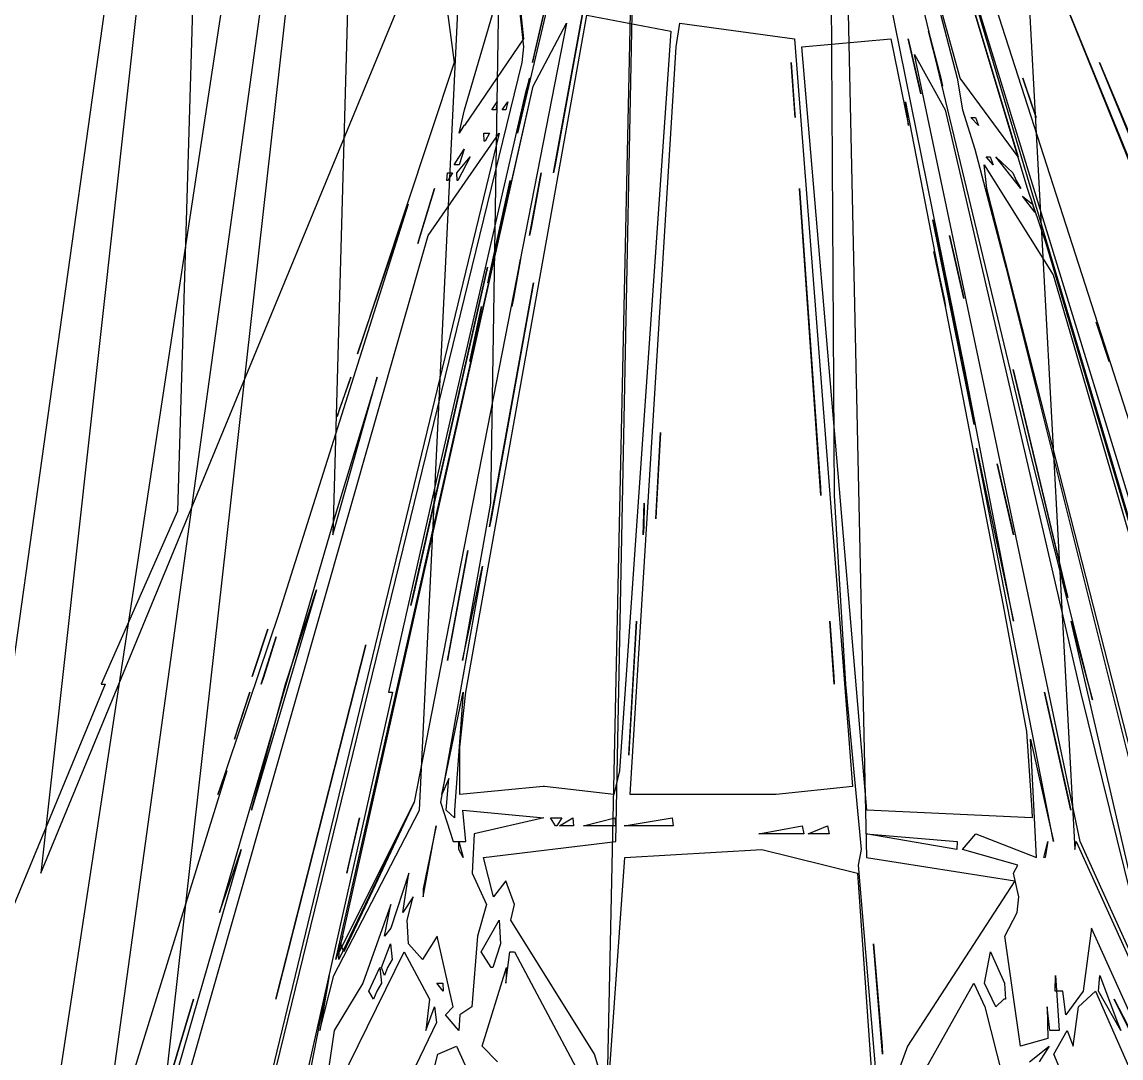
# Model space of a CAD drawing. Extents: x -7423 to 7380, y 2036 to 20000.
# Drawn here: x -3246 to 1788, y 11537 to 16284 of the extents above; entities that cross this region are included whole.
import ezdxf

# ---------------------------------------------------------------- set-up
doc = ezdxf.new("R2010")
doc.units = 0

msp = doc.modelspace()

# ---------------------------------------------------------------- linework, layer by layer
for p, q in [((-3532.8025, 11591.3462), (-2353.125, 20000, 2473.2143)), ((-3406.7946, 9247.5962), (-1776.5625, 20000, 2196.4286)), ((-2315.625, 20000, 2500), (-3159.8558, 12384.6154)), ((-3086.7263, 9572.1154), (-1650, 20000, 2303.5714)), ((-1626.5625, 20000, 2151.7857), (-2639.1414, 10978.3654)), ((-2357.8125, 20000, 2491.0714), (-2533.6789, 14043.2692)), ((-1654.6875, 20000, 2205.3571), (-1821.577, 13935.0962)), ((-1781.25, 20000, 2187.5), (-1266.6141, 16098.5577)), ((-1424.6795, 12673.0769), (-1073.4375, 20000, 1812.5)), ((-1364.0625, 20000, 1910.7143), (-948.3173, 16206.7308)), ((-947.3595, 16170.6731), (-1354.6875, 20000, 1723.2143)), ((-1007.8125, 20000, 1866.0714), (-1099.8473, 14079.3269)), ((-379.6875, 20000, 1857.1429), (-566.6316, 11411.0577)), ((-525.3155, 12528.8462), (-379.6875, 20000, 1857.1429)), ((475.0601, 14115.3846), (440.625, 20000, 1794.6429)), ((459.375, 20000, 1857.1429), (622.0578, 12456.7308)), ((1171.875, 20000, 1839.2857), (1577.0358, 12492.7885)), ((68.9603, 19740.3846), (1038.2299, 16026.4423)), ((1367.8636, 14331.7308), (162.3535, 19343.75)), ((1360.6145, 15521.6346), (328.1125, 18947.1154)), ((1073.5176, 14692.3077), (502.504, 17504.8077)), ((-1218.894, 15882.2115), (-794.2834, 17324.5192)), ((839.5433, 17252.4038), (1305.8393, 15701.9231)), ((3570.5566, 9031.25), (937.5501, 17216.3462)), ((1985.652, 13574.5192), (934.8958, 17000)), ((934.8958, 17000), (3151.8993, 9536.0577)), ((-3159.8558, 12384.6154), (-1330.6415, 16819.7115)), ((-907.6272, 16098.5577), (-731.4704, 16855.7692)), ((-731.4704, 16855.7692), (-899.2388, 16134.6154)), ((5047.2882, 7733.1731), (1337.3898, 16855.7692)), ((-810.8724, 15593.75), (-614.6898, 16675.4808)), ((-614.6898, 16675.4808), (-804.2368, 15629.8077)), ((-773.0494, 16639.4231), (-975.7863, 15774.0385)), ((1438.8522, 16603.3654), (5446.0261, 6651.4423)), ((1052.027, 16026.4423), (931.3214, 16459.1346)), ((-1213.4791, 13213.9423), (-658.9668, 16314.9038)), ((-658.9668, 16314.9038), (-273.9633, 16242.7885)), ((-752.6292, 16278.8462), (-1449.3127, 12709.1346)), ((-752.6292, 16278.8462), (-1449.3127, 12709.1346)), ((-752.6292, 16278.8462), (-1449.3127, 12709.1346)), ((-904.9479, 15990.3846), (-752.6292, 16278.8462)), ((-904.9479, 15990.3846), (-752.6292, 16278.8462)), ((-904.9479, 15990.3846), (-752.6292, 16278.8462)), ((-249.3051, 16170.6731), (-232.5721, 16278.8462)), ((-232.5721, 16278.8462), (293.0564, 16206.7308)), ((-273.9633, 16242.7885), (-508.7014, 12853.3654)), ((971.0787, 15990.3846), (906.6882, 16242.7885)), ((906.6882, 16242.7885), (962.346, 16026.4423)), ((-948.3173, 16206.7308), (-1218.4182, 15810.0962)), ((-955.0406, 16098.5577), (-947.3595, 16170.6731)), ((-459.7231, 12745.1923), (-249.3051, 16170.6731)), ((293.0564, 16206.7308), (557.6986, 12781.25)), ((325.7587, 16170.6731), (734.2874, 16206.7308)), ((623.2973, 12673.0769), (325.7587, 16170.6731)), ((734.2874, 16206.7308), (814.7035, 15810.0962)), ((870.9435, 15954.3269), (813.3138, 16206.7308)), ((813.3138, 16206.7308), (863.1811, 15990.3846)), ((-899.2388, 16134.6154), (-907.6272, 16098.5577)), ((1601.888, 12528.8462), (842.1975, 16134.6154)), ((842.1975, 16134.6154), (982.979, 15882.2115)), ((-2111.3281, 11375), (-955.0406, 16098.5577)), ((-1266.6141, 16098.5577), (-1708.8341, 14764.4231)), ((295.6731, 15846.1538), (277.7068, 16098.5577)), ((277.7068, 16098.5577), (293.1065, 15882.2115)), ((5850.1665, 5930.2885), (1689.9477, 16098.5577)), ((1689.9477, 16098.5577), (2518.3293, 14115.3846)), ((-975.7863, 15774.0385), (-920.9548, 16026.4423)), ((-920.9548, 16026.4423), (-941.1809, 15954.3269)), ((962.346, 16026.4423), (971.0787, 15990.3846)), ((1038.2299, 16026.4423), (1061.6173, 15882.2115)), ((1316.7944, 15665.8654), (1052.027, 16026.4423)), ((1399.0385, 15846.1538), (1338.3163, 16026.4423)), ((1338.3163, 16026.4423), (1386.894, 15882.2115)), ((-1808.2682, 11987.9808), (-904.9479, 15990.3846)), ((-1808.2682, 11987.9808), (-904.9479, 15990.3846)), ((-1793.2066, 12024.0385), (-904.9479, 15990.3846)), ((863.1811, 15990.3846), (870.9435, 15954.3269)), ((-941.1809, 15954.3269), (-1347.168, 14187.5)), ((-1093.7876, 15882.2115), (-1070.0371, 15918.2692)), ((-1070.0371, 15918.2692), (-1075.9152, 15882.2115)), ((-1047.3195, 15882.2115), (-1020.4327, 15918.2692)), ((-1020.4327, 15918.2692), (-1029.4471, 15882.2115)), ((814.7035, 15810.0962), (800.7562, 15918.2692)), ((800.7562, 15918.2692), (1247.9342, 13610.5769)), ((-1243.5772, 15774.0385), (-1218.894, 15882.2115)), ((-1075.9152, 15882.2115), (-1093.7876, 15882.2115)), ((-1029.4471, 15882.2115), (-1047.3195, 15882.2115)), ((293.1065, 15882.2115), (295.6731, 15846.1538)), ((982.979, 15882.2115), (1602.2636, 13213.9423)), ((1061.6173, 15882.2115), (1119.2909, 15701.9231)), ((1386.894, 15882.2115), (1399.0385, 15846.1538)), ((-1222.0553, 15810.0962), (-1243.5772, 15774.0385)), ((-1218.4182, 15810.0962), (-1222.0553, 15810.0962)), ((1134.7656, 15810.0962), (1099.7596, 15846.1538)), ((1099.7596, 15846.1538), (1121.3942, 15846.1538)), ((1121.3942, 15846.1538), (1134.7656, 15810.0962)), ((-1060.1588, 15774.0385), (-2117.4129, 11411.0577)), ((-1385.5919, 15305.2885), (-1060.1588, 15774.0385)), ((-1128.3992, 15737.9808), (-1129.8578, 15774.0385)), ((-1129.8578, 15774.0385), (-1104.1792, 15774.0385)), ((-1104.1792, 15774.0385), (-1124.6995, 15737.9808)), ((-1124.6995, 15737.9808), (-1128.3992, 15737.9808)), ((-1267.0523, 15629.8077), (-1220.027, 15701.9231)), ((-1254.5573, 15593.75), (-1192.6395, 15665.8654)), ((-1192.6395, 15665.8654), (-1249.399, 15557.6923)), ((-1220.027, 15701.9231), (-1244.2909, 15629.8077)), ((1119.2909, 15701.9231), (1260.1412, 15161.0577)), ((1202.5616, 15629.8077), (1170.0659, 15665.8654)), ((1170.0659, 15665.8654), (1188.8772, 15665.8654)), ((1188.8772, 15665.8654), (1202.5616, 15629.8077)), ((1329.5147, 15521.6346), (1215.2131, 15665.8654)), ((1215.2131, 15665.8654), (1292.806, 15593.75)), ((1305.8393, 15701.9231), (1316.7944, 15665.8654)), ((-1248.0844, 15629.8077), (-1267.0523, 15629.8077)), ((-1244.2909, 15629.8077), (-1248.0844, 15629.8077)), ((-804.2368, 15629.8077), (-810.8724, 15593.75)), ((1174.0159, 15521.6346), (1160.8323, 15629.8077)), ((1160.8323, 15629.8077), (1476.888, 15125)), ((-1299.5292, 15557.6923), (-1296.6309, 15593.75)), ((-1295.6731, 15557.6923), (-1299.5292, 15557.6923)), ((-1296.6309, 15593.75), (-1273.6816, 15593.75)), ((-1273.6816, 15593.75), (-1295.6731, 15557.6923)), ((-1253.2552, 15557.6923), (-1254.5573, 15593.75)), ((-1249.399, 15557.6923), (-1253.2552, 15557.6923)), ((-1112.6615, 15088.9423), (-1010.3165, 15557.6923)), ((-1010.3165, 15557.6923), (-1104.4922, 15125)), ((-921.0111, 15305.2885), (-868.2454, 15593.75)), ((-868.2454, 15593.75), (-913.9373, 15341.3462)), ((1292.806, 15593.75), (1307.2416, 15557.6923)), ((1307.2416, 15557.6923), (1329.5147, 15521.6346)), ((-1433.1931, 15269.2308), (-1356.727, 15521.6346)), ((-1356.727, 15521.6346), (-1422.2694, 15305.2885)), ((413.762, 14115.3846), (314.8851, 15521.6346)), ((314.8851, 15521.6346), (411.2267, 14151.4423)), ((1302.027, 15016.8269), (1174.0159, 15521.6346)), ((1445.5128, 15269.2308), (1360.6145, 15521.6346)), ((1393.4796, 15413.4615), (1336.3006, 15485.5769)), ((1336.3006, 15485.5769), (1382.5245, 15449.5192)), ((-1477.3262, 15449.5192), (-2069.3172, 13574.5192)), ((-1708.8341, 14764.4231), (-1477.3262, 15449.5192)), ((1382.5245, 15449.5192), (1393.4796, 15413.4615)), ((1114.9151, 14439.9038), (926.9268, 15377.4038)), ((926.9268, 15377.4038), (1061.6486, 14728.3654)), ((-2845.6405, 10185.0962), (-1385.5919, 15305.2885)), ((-1422.2694, 15305.2885), (-1433.1931, 15269.2308)), ((-913.9373, 15341.3462), (-921.0111, 15305.2885)), ((1068.4408, 15016.8269), (1002.5165, 15305.2885)), ((1002.5165, 15305.2885), (1060.7096, 15052.8846)), ((2333.1581, 12276.4423), (1445.5128, 15269.2308)), ((984.6755, 14980.7692), (931.0209, 15233.1731)), ((931.0209, 15233.1731), (977.6017, 15016.8269)), ((-1464.2428, 13610.5769), (-1113.1247, 15161.0577)), ((-1113.1247, 15161.0577), (-1455.9796, 13646.6346)), ((-1002.1034, 14980.7692), (-963.0784, 15197.1154)), ((-963.0784, 15197.1154), (-994.9043, 15016.8269)), ((1260.1412, 15161.0577), (2107.0901, 11771.6346)), ((-1104.4922, 15125), (-1112.6615, 15088.9423)), ((1476.888, 15125), (2868.6398, 10365.3846)), ((-1104.2418, 13971.1538), (-903.771, 15088.9423)), ((-903.771, 15088.9423), (-1097.6375, 14007.2115)), ((-994.9043, 15016.8269), (-1002.1034, 14980.7692)), ((977.6017, 15016.8269), (984.6755, 14980.7692)), ((1060.7096, 15052.8846), (1068.4408, 15016.8269)), ((2296.4118, 11122.5962), (1302.027, 15016.8269)), ((-1194.3547, 14728.3654), (-1141.5264, 14980.7692)), ((-1141.5264, 14980.7692), (-1186.1854, 14764.4231)), ((1734.3312, 14728.3654), (1675.0175, 14908.6538)), ((1675.0175, 14908.6538), (1722.4684, 14764.4231)), ((-1186.1854, 14764.4231), (-1194.3547, 14728.3654)), ((1722.4684, 14764.4231), (1734.3312, 14728.3654)), ((1061.6486, 14728.3654), (1068.9103, 14692.3077)), ((-1821.577, 13935.0962), (-1618.8965, 14656.25)), ((-1618.8965, 14656.25), (-1815.5236, 14007.2115)), ((-1802.9848, 14475.9615), (-1739.502, 14656.25)), ((-1739.502, 14656.25), (-1791.2159, 14512.0192)), ((1068.9103, 14692.3077), (1114.9151, 14439.9038)), ((1295.6731, 13538.4615), (1073.5176, 14692.3077)), ((1544.2208, 13646.6346), (1294.6715, 14692.3077)), ((1294.6715, 14692.3077), (1535.4567, 13682.6923)), ((-1791.2159, 14512.0192), (-1802.9848, 14475.9615)), ((-343.3368, 14007.2115), (-320.613, 14403.8462)), ((-320.613, 14403.8462), (-341.271, 14043.2692)), ((1478.6659, 12528.8462), (1126.7653, 14331.7308)), ((1126.7653, 14331.7308), (1295.6731, 13538.4615)), ((1658.153, 13177.8846), (1367.8636, 14331.7308)), ((1295.1097, 13935.0962), (1220.8283, 14259.6154)), ((1220.8283, 14259.6154), (1287.4099, 13971.1538)), ((-1347.168, 14187.5), (-1566.9196, 13213.9423)), ((411.2267, 14151.4423), (413.762, 14115.3846)), ((527.3438, 13250), (475.0601, 14115.3846)), ((-1099.8473, 14079.3269), (-1228.0461, 13358.1731)), ((-400.1152, 13935.0962), (-395.7394, 14079.3269)), ((-395.7394, 14079.3269), (-397.7364, 13971.1538)), ((-2533.6789, 14043.2692), (-2882.8125, 13250)), ((-1815.5236, 14007.2115), (-2341.4088, 12204.3269)), ((-1097.6375, 14007.2115), (-1104.2418, 13971.1538)), ((-341.271, 14043.2692), (-343.3368, 14007.2115)), ((-397.7364, 13971.1538), (-400.1152, 13935.0962)), ((1287.4099, 13971.1538), (1295.1097, 13935.0962)), ((-1297.2318, 13358.1731), (-1203.9638, 13862.9808)), ((-1203.9638, 13862.9808), (-1290.1893, 13394.2308)), ((-1137.2634, 13790.8654), (-1329.064, 12709.1346)), ((-1228.0461, 13358.1731), (-1137.2634, 13790.8654)), ((-1897.3858, 13682.6923), (-2183.4623, 12709.1346)), ((-2039.0625, 13250), (-1897.3858, 13682.6923)), ((-1455.9796, 13646.6346), (-1464.2428, 13610.5769)), ((1535.4567, 13682.6923), (1544.2208, 13646.6346)), ((1247.9342, 13610.5769), (1354.5673, 13033.6538)), ((-2069.3172, 13574.5192), (-2348.9959, 12745.1923)), ((-2191.3562, 13286.0577), (-2120.7432, 13502.4038)), ((-2120.7432, 13502.4038), (-2179.5873, 13322.1154)), ((-466.7218, 12925.4808), (-431.891, 13538.4615)), ((-431.891, 13538.4615), (-464.3429, 12961.5385)), ((474.6094, 13250), (454.3269, 13538.4615)), ((454.3269, 13538.4615), (472.0741, 13286.0577)), ((2101.9569, 11194.7115), (1559.2949, 13538.4615)), ((1559.2949, 13538.4615), (1658.153, 13177.8846)), ((-2150.3906, 13250), (-2081.4678, 13466.3462)), ((-2081.4678, 13466.3462), (-2138.9035, 13286.0577)), ((-2083.6338, 11807.6923), (-1670.9423, 13430.2885)), ((-1670.9423, 13430.2885), (-2074.4629, 11843.75)), ((-1290.1893, 13394.2308), (-1297.2318, 13358.1731)), ((-2179.5873, 13322.1154), (-2191.3562, 13286.0577)), ((-2865.2344, 13250), (-3775.5784, 11050.4808)), ((-2882.8125, 13250), (-2865.2344, 13250)), ((-2194.2608, 12673.0769), (-2039.0625, 13250)), ((-2138.9035, 13286.0577), (-2150.3906, 13250)), ((472.0741, 13286.0577), (474.6094, 13250)), ((599.5343, 12492.7885), (527.3438, 13250)), ((-2273.3499, 12997.5962), (-2203.1125, 13213.9423)), ((-2203.1125, 13213.9423), (-2261.6436, 13033.6538)), ((-1549.2475, 13213.9423), (-1961.5885, 11375)), ((-1566.9196, 13213.9423), (-1549.2475, 13213.9423)), ((-1322.491, 12745.1923), (-1225.2604, 13213.9423)), ((-1225.2604, 13213.9423), (-1265.6751, 12673.0769)), ((-1240.2845, 12961.5385), (-1213.4791, 13213.9423)), ((1558.2432, 12673.0769), (1437.3247, 13213.9423)), ((1437.3247, 13213.9423), (1550.5747, 12709.1346)), ((1602.2636, 13213.9423), (1931.3652, 11879.8077)), ((-2261.6436, 13033.6538), (-2273.3499, 12997.5962)), ((1354.5673, 13033.6538), (1380.1583, 12673.0769)), ((1401.267, 12456.7308), (1373.7355, 12997.5962)), ((1373.7355, 12997.5962), (1478.6659, 12528.8462)), ((-1240.6225, 12745.1923), (-1240.2845, 12961.5385)), ((-464.3429, 12961.5385), (-466.7218, 12925.4808)), ((-2307.7674, 12853.3654), (-3146.8349, 10149.0385)), ((-2348.9959, 12745.1923), (-2307.7674, 12853.3654)), ((-508.7014, 12853.3654), (-535.294, 12745.1923)), ((-1290.64, 12817.3077), (-1322.491, 12745.1923)), ((-1303.8361, 12673.0769), (-1290.64, 12817.3077)), ((-858.4798, 12781.25), (-1240.6225, 12745.1923)), ((-852.2135, 12781.25), (-858.4798, 12781.25)), ((-535.294, 12745.1923), (-852.2135, 12781.25)), ((201.5224, 12745.1923), (-459.7231, 12745.1923)), ((207.82, 12745.1923), (201.5224, 12745.1923)), ((557.6986, 12781.25), (207.82, 12745.1923)), ((-2183.4623, 12709.1346), (-2194.2608, 12673.0769)), ((-1449.3127, 12709.1346), (-1794.3585, 11987.9808)), ((-1449.3127, 12709.1346), (-1793.2066, 12024.0385)), ((-1449.3127, 12709.1346), (-1772.4359, 12024.0385)), ((-1329.064, 12709.1346), (-1271.1338, 12528.8462)), ((1550.5747, 12709.1346), (1558.2432, 12673.0769)), ((-1817.5268, 11915.8654), (-1424.6795, 12673.0769)), ((-1758.4135, 12384.6154), (-1700.1327, 12637.0192)), ((-1700.1327, 12637.0192), (-1750.0876, 12420.6731)), ((-1265.5123, 12637.0192), (-1303.8361, 12673.0769)), ((-1265.6751, 12673.0769), (-1265.5123, 12637.0192)), ((-1212.7654, 12528.8462), (-1227.514, 12673.0769)), ((-1227.514, 12673.0769), (-856.4578, 12637.0192)), ((-856.4578, 12637.0192), (-1174.6419, 12564.9038)), ((-802.8471, 12600.9615), (-824.5005, 12637.0192)), ((-824.5005, 12637.0192), (-773.3686, 12637.0192)), ((-773.3686, 12637.0192), (-796.4243, 12600.9615)), ((-783.5787, 12600.9615), (-722.2368, 12637.0192)), ((-722.2368, 12637.0192), (-719.351, 12600.9615)), ((-674.3915, 12600.9615), (-530.4925, 12637.0192)), ((-530.4925, 12637.0192), (-526.6677, 12600.9615)), ((-488.131, 12600.9615), (-268.442, 12637.0192)), ((-268.442, 12637.0192), (-263.3338, 12600.9615)), ((1380.5589, 12637.0192), (623.2973, 12673.0769)), ((1380.1583, 12673.0769), (1380.5589, 12637.0192)), ((-1348.7831, 12600.9615), (-1408.0404, 12312.5)), ((-1407.9402, 12276.4423), (-1348.7831, 12600.9615)), ((-796.4243, 12600.9615), (-802.8471, 12600.9615)), ((-719.351, 12600.9615), (-783.5787, 12600.9615)), ((-526.6677, 12600.9615), (-674.3915, 12600.9615)), ((-263.3338, 12600.9615), (-488.131, 12600.9615)), ((129.0815, 12564.9038), (327.5616, 12600.9615)), ((327.5616, 12600.9615), (335.612, 12564.9038)), ((354.9742, 12564.9038), (443.1716, 12600.9615)), ((443.1716, 12600.9615), (451.7854, 12564.9038)), ((-1174.6419, 12564.9038), (-1183.2933, 12384.6154)), ((335.612, 12564.9038), (129.0815, 12564.9038)), ((451.7854, 12564.9038), (354.9742, 12564.9038)), ((1036.1516, 12492.7885), (619.5913, 12564.9038)), ((619.5913, 12564.9038), (1037.6603, 12528.8462)), ((1062.2183, 12492.7885), (1123.0093, 12564.9038)), ((1123.0093, 12564.9038), (1401.267, 12456.7308)), ((-2241.7368, 12492.7885), (-3076.0529, 9608.1731)), ((-2341.4088, 12204.3269), (-2241.7368, 12492.7885)), ((-1271.1338, 12528.8462), (-1212.7654, 12528.8462)), ((-1245.1923, 12528.8462), (-1224.4717, 12456.7308)), ((-1244.6852, 12492.7885), (-1245.1923, 12528.8462)), ((-1224.4717, 12456.7308), (-1244.6852, 12492.7885)), ((-1132.8, 12456.7308), (-525.3155, 12528.8462)), ((-484.5503, 12456.7308), (143.3669, 12492.7885)), ((143.3669, 12492.7885), (581.7308, 12384.6154)), ((585.5556, 12420.6731), (599.5343, 12492.7885)), ((1037.6603, 12528.8462), (1036.1516, 12492.7885)), ((1315.8554, 12420.6731), (1062.2183, 12492.7885)), ((1434.0069, 12456.7308), (1452.7244, 12528.8462)), ((1452.7244, 12528.8462), (1440.5549, 12456.7308)), ((1577.0358, 12492.7885), (1582.4319, 12528.8462)), ((1582.4319, 12528.8462), (2007.2741, 11591.3462)), ((1927.1835, 11807.6923), (1601.888, 12528.8462)), ((-1086.1253, 12276.4423), (-1132.8, 12456.7308)), ((-556.8284, 11447.1154), (-484.5503, 12456.7308)), ((622.0578, 12456.7308), (1301.8079, 12348.5577)), ((1440.5549, 12456.7308), (1434.0069, 12456.7308)), ((-1750.0876, 12420.6731), (-1758.4135, 12384.6154)), ((673.8281, 11375), (585.5556, 12420.6731)), ((1295.6731, 12384.6154), (1315.8554, 12420.6731)), ((-1474.1587, 12384.6154), (-1557.1665, 12132.2115)), ((-1502.2912, 12204.3269), (-1474.1587, 12384.6154)), ((-1183.2933, 12384.6154), (-1118.139, 12240.3846)), ((-1029.4909, 12348.5577), (-1086.1253, 12276.4423)), ((-990.1593, 12240.3846), (-1029.4909, 12348.5577)), ((581.7308, 12384.6154), (654.0903, 11338.9423)), ((1301.8079, 12348.5577), (810.2088, 11591.3462)), ((1320.782, 12276.4423), (1295.6731, 12384.6154)), ((-1408.0404, 12312.5), (-1407.9402, 12276.4423)), ((-1555.9645, 12240.3846), (-1684.658, 11879.8077)), ((-1584.8858, 12096.1538), (-1555.9645, 12240.3846)), ((-1454.8715, 12276.4423), (-1502.2912, 12204.3269)), ((-1482.0463, 12168.2692), (-1454.8715, 12276.4423)), ((-1118.139, 12240.3846), (-1159.5052, 12096.1538)), ((-1006.1599, 12168.2692), (-990.1593, 12240.3846)), ((1312.813, 12204.3269), (1320.782, 12276.4423)), ((1255.5589, 12096.1538), (1312.813, 12204.3269)), ((-1474.9474, 12060.0962), (-1482.0463, 12168.2692)), ((-1142.3903, 12024.0385), (-1060.5469, 12168.2692)), ((-1060.5469, 12168.2692), (-1054.5185, 12060.0962)), ((-623.0907, 11555.2885), (-1006.1599, 12168.2692)), ((-1776.9932, 12096.1538), (-1808.2682, 11987.9808)), ((-1785.0999, 12060.0962), (-1776.9932, 12096.1538)), ((-1557.1665, 12132.2115), (-1584.8858, 12096.1538)), ((-1344.7516, 12096.1538), (-1411.8402, 11987.9808)), ((-1271.3967, 11771.6346), (-1344.7516, 12096.1538)), ((-1159.5052, 12096.1538), (-1185.6846, 11771.6346)), ((1328.4505, 11591.3462), (1255.5589, 12096.1538)), ((1652.782, 12132.2115), (1614.2578, 11843.75)), ((1897.7865, 11591.3462), (1652.782, 12132.2115)), ((-1785.0999, 12060.0962), (-1808.2682, 11987.9808)), ((-1793.2066, 12024.0385), (-1785.0999, 12060.0962)), ((-1772.4359, 12024.0385), (-1785.0999, 12060.0962)), ((-1599.8347, 11951.9231), (-1557.6547, 12060.0962)), ((-1557.6547, 12060.0962), (-1550.9378, 11987.9808)), ((-1411.8402, 11987.9808), (-1474.9474, 12060.0962)), ((-1054.5185, 12060.0962), (-1089.8438, 11951.9231)), ((696.3955, 11555.2885), (654.7664, 12060.0962)), ((654.7664, 12060.0962), (693.422, 11591.3462)), ((-1796.8187, 11411.0577), (-1495.4928, 12024.0385)), ((-1794.3585, 11987.9808), (-1793.2066, 12024.0385)), ((-1550.9378, 11987.9808), (-1571.89, 11951.9231)), ((-1495.4928, 12024.0385), (-1379.6074, 11807.6923)), ((-1096.8299, 11951.9231), (-1142.3903, 12024.0385)), ((-1029.1216, 11879.8077), (-1010.8423, 12024.0385)), ((-1010.8423, 12024.0385), (-990.0716, 12024.0385)), ((-990.0716, 12024.0385), (-663.5554, 11411.0577)), ((1163.0484, 11879.8077), (1190.8554, 12024.0385)), ((1190.8554, 12024.0385), (1254.6825, 11879.8077)), ((-1656.7383, 11843.75), (-1606.8209, 11951.9231)), ((-1606.8209, 11951.9231), (-1600.0726, 11879.8077)), ((-1585.95, 11915.8654), (-1599.8347, 11951.9231)), ((-1571.89, 11951.9231), (-1585.95, 11915.8654)), ((-1138.6719, 11591.3462), (-1026.9681, 11951.9231)), ((-1089.8438, 11951.9231), (-1096.8299, 11951.9231)), ((-1026.9681, 11951.9231), (-1029.1216, 11879.8077)), ((-1938.4766, 11411.0577), (-1838.5792, 11915.8654)), ((-1838.5792, 11915.8654), (-1881.5104, 11663.4615)), ((-1881.5104, 11663.4615), (-1817.5268, 11915.8654)), ((1486.8164, 11843.75), (1487.7053, 11915.8654)), ((1487.7053, 11915.8654), (1505.2083, 11663.4615)), ((1685.0586, 11843.75), (1691.2122, 11915.8654)), ((1691.2122, 11915.8654), (1772.4985, 11699.5192)), ((-2074.4629, 11843.75), (-2083.6338, 11807.6923)), ((-1684.658, 11879.8077), (-1816.3812, 11663.4615)), ((-1635.617, 11807.6923), (-1656.7383, 11843.75)), ((-1621.3379, 11843.75), (-1635.617, 11807.6923)), ((-1600.0726, 11879.8077), (-1621.3379, 11843.75)), ((-1316.8945, 11843.75), (-1346.3166, 11879.8077)), ((-1346.3166, 11879.8077), (-1318.1215, 11879.8077)), ((-1318.1215, 11879.8077), (-1316.8945, 11843.75)), ((849.9474, 11411.0577), (1113.7069, 11879.8077)), ((1113.7069, 11879.8077), (1164.2566, 11771.6346)), ((1214.2553, 11771.6346), (1163.0484, 11879.8077)), ((1254.6825, 11879.8077), (1258.7139, 11807.6923)), ((1522.2168, 11843.75), (1486.8164, 11843.75)), ((1535.2314, 11735.5769), (1522.2168, 11843.75)), ((1614.2578, 11843.75), (1535.2314, 11735.5769)), ((1592.8173, 11771.6346), (1670.8984, 11843.75)), ((1670.8984, 11843.75), (1956.7308, 11194.7115)), ((1787.4349, 11663.4615), (1685.0586, 11843.75)), ((-2633.8141, 11230.7692), (-2460.5369, 11807.6923)), ((-2460.5369, 11807.6923), (-2622.9843, 11266.8269)), ((-1379.6074, 11807.6923), (-1396.6597, 11663.4615)), ((1251.6026, 11807.6923), (1214.2553, 11771.6346)), ((1258.7139, 11807.6923), (1251.6026, 11807.6923)), ((1969.0755, 11375), (1756.5104, 11807.6923)), ((1756.5104, 11807.6923), (1960.8436, 11411.0577)), ((-1396.6597, 11663.4615), (-1357.1089, 11771.6346)), ((-1357.1089, 11771.6346), (-1347.3871, 11699.5192)), ((-1305.6641, 11735.5769), (-1271.3967, 11771.6346)), ((-1244.6915, 11663.4615), (-1305.6641, 11735.5769)), ((-1241.0983, 11735.5769), (-1244.6915, 11663.4615)), ((-1185.6846, 11771.6346), (-1241.0983, 11735.5769)), ((1164.2566, 11771.6346), (1247.2957, 11447.1154)), ((1461.7889, 11663.4615), (1449.9637, 11771.6346)), ((1449.9637, 11771.6346), (1453.5757, 11627.4038)), ((1569.3234, 11591.3462), (1592.8173, 11771.6346)), ((-1347.3871, 11699.5192), (-1589.8438, 11194.7115)), ((1772.4985, 11699.5192), (1787.4349, 11663.4615)), ((-1816.3812, 11663.4615), (-1864.5333, 11338.9423)), ((1505.2083, 11663.4615), (1461.7889, 11663.4615)), ((1480.7567, 11555.2885), (1541.3912, 11663.4615)), ((1541.3912, 11663.4615), (1569.3234, 11591.3462)), ((-1341.4776, 11555.2885), (-1255.4587, 11591.3462)), ((-1255.4587, 11591.3462), (-1124.8873, 11302.8846)), ((-1067.4579, 11519.2308), (-1138.6719, 11591.3462)), ((810.2088, 11591.3462), (677.484, 11230.7692)), ((693.422, 11591.3462), (696.3955, 11555.2885)), ((1453.5757, 11627.4038), (1328.4505, 11591.3462)), ((1369.2909, 11519.2308), (1459.8357, 11591.3462)), ((1459.8357, 11591.3462), (1413.4615, 11519.2308)), ((-1360.3265, 11483.1731), (-1341.4776, 11555.2885)), ((-569.0104, 11375), (-623.0907, 11555.2885)), ((1722.8816, 10978.3654), (1480.7567, 11555.2885))]:
    msp.add_line(p, q)

doc.saveas('drawing.dxf')
